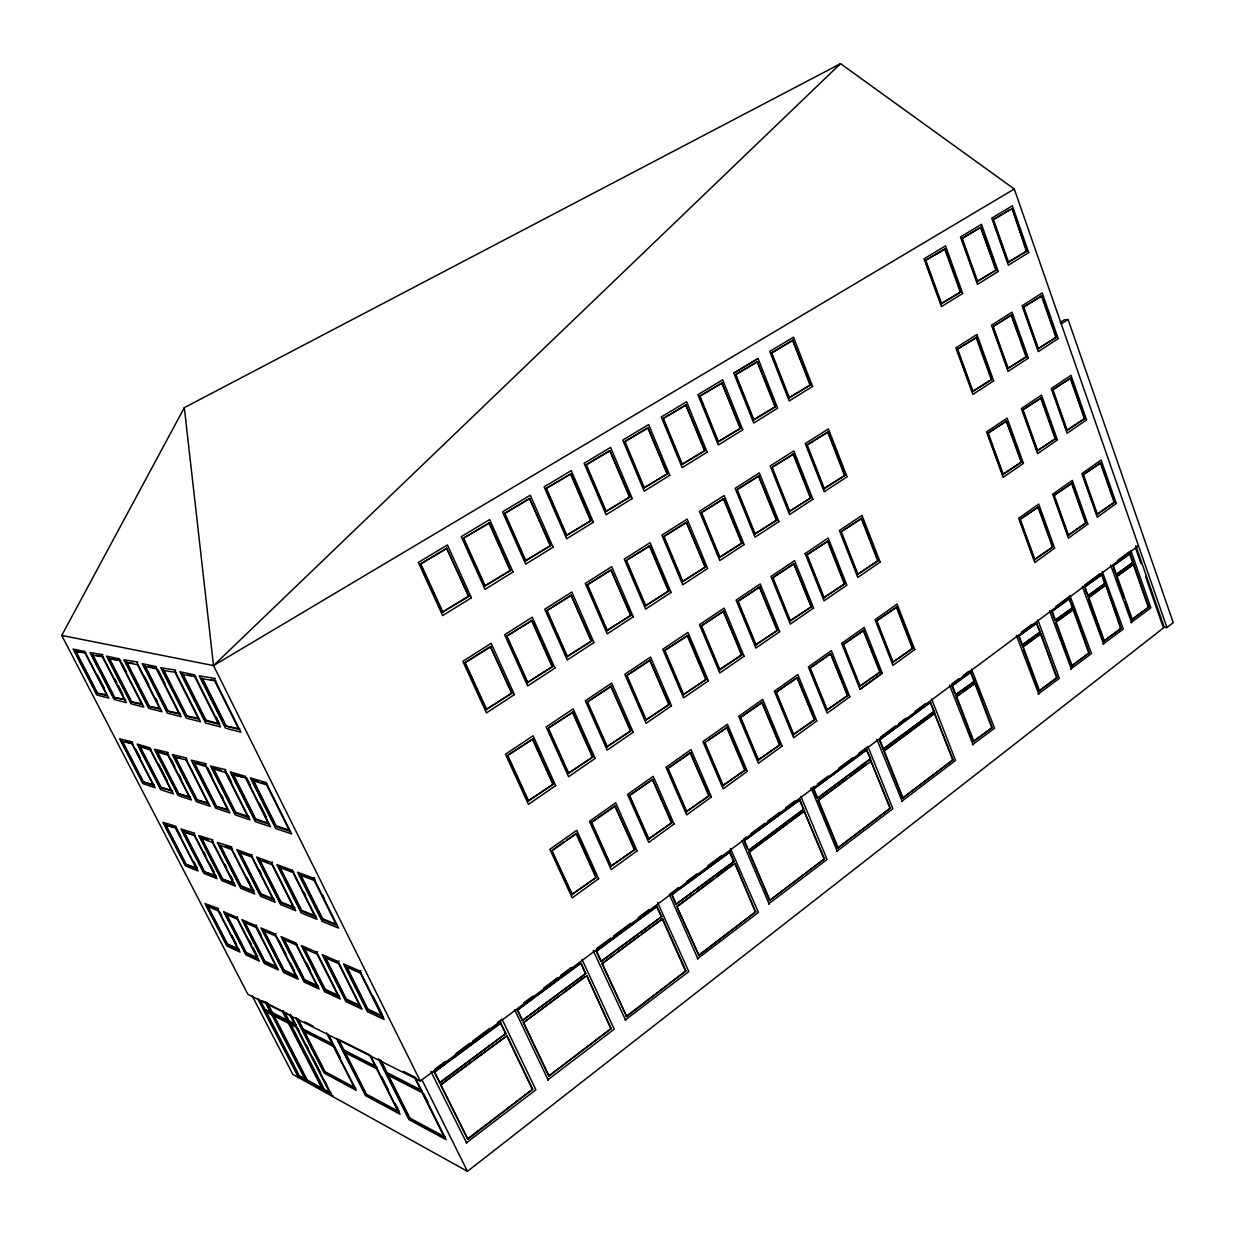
<?xml version="1.0" encoding="UTF-8"?>
<svg xmlns="http://www.w3.org/2000/svg" width="1235" height="1235" viewBox="0 0 1235 1235"><rect width="100%" height="100%" fill="white"/><g stroke="black" fill="none" stroke-linecap="round" stroke-linejoin="round"><path stroke-width="1.5" d="M1138.485 545.777L420.286 1081.026L247.926 994.345L61.75 635.438L184.324 407.658L840.541 63.664L1014.29 189.017L1166.951 627.534L1173.25 622.61L1068.09 319.495L1064.385 319.772L1060.294 322.443M61.75 635.438L213.516 665.588L840.541 63.664L835.879 67.091M252.218 996.012L292.849 1074.404L467.463 1171.336L1164.281 627.318L1135.814 545.669M466.259 1142.915L535.882 1089.81L502.027 1019.184L497.427 1022.626M547.692 1079.93L614.212 1029.187L582.04 959.487M625.157 1020.095L688.79 971.559L657.607 902.6M698.408 955.319L755.743 911.785L698.979 955.504L677.552 908.188M762.721 841.961L748.95 852.304L769.559 900.547L824.501 858.834L804.062 810.947L823.899 858.696M846.716 778.945L818.049 800.465L837.7 848.074L890.404 808.076L870.86 760.837L889.802 807.952M902.538 798.15L953.158 759.757L934.447 713.12L883.766 751.142L902.538 798.15L953.158 759.757M769.559 900.547L824.501 858.834M837.7 848.074L890.404 808.076M972.47 744.69L994.561 728.249L971.389 668.907M1038.172 694.101L1059.352 678.339L1037.863 619.908M1070.76 669L1091.493 653.593L1069.896 595.532M1103.009 644.161L1123.31 629.078L1102.237 571.435M1130.967 622.641L1150.896 607.821L1130.889 550.594M697.42 958.808L758.444 912.387L730.41 848.383M768.587 903.943L827.079 859.467L800.913 796.436M836.774 851.394L892.89 808.74L867.912 746.527L858.742 753.35M901.643 801.391L955.535 760.436L931.669 699.025M467.324 1138.994L532.717 1089.193L467.849 1139.272L440.602 1084.978L471.261 1061.961M548.711 1076.102L611.202 1028.539L548.711 1076.102L523.316 1022.781L560.165 995.132M626.13 1016.374L685.919 970.88L626.685 1016.59L601.985 963.748L614.32 954.485M960.459 693.746L956.183 696.957L973.319 741.509L992.245 727.523L975.341 683.125L963.315 691.615M1023.321 648.838L1038.99 690.998L1057.129 677.598L1041.028 633.833L1037.446 635.994M1089.332 652.821L1071.548 665.943L1089.332 652.821L1073.616 609.38L1057.083 621.251M1088.915 599.654L1103.797 641.15L1121.195 628.306L1105.881 585.158L1120.562 628.244M1125.409 601.723L1131.739 619.646L1148.828 607.049L1133.838 564.179L1116.548 576.637L1133.838 564.179M973.319 741.509L992.245 727.523M1038.99 690.998L1057.129 677.598M1103.797 641.15L1121.195 628.306M1131.739 619.646L1148.828 607.049M444.615 1137.836L445.434 1137.203L409.912 1118.092L387.775 1074.049L386.956 1074.651L409.109 1118.709L444.615 1137.836L422.092 1092.635L386.956 1074.651M409.109 1118.709L409.912 1118.092M672.38 896.471L675.869 904.375L734.053 861.366L730.009 851.965L679.265 889.215M803.815 809.064L748.657 850.406L803.815 809.064L799.956 799.786L747.144 838.611M870.073 758.846L817.215 798.443L870.675 758.954L866.383 749.691L870.675 758.954M879.938 741.571L882.979 749.166L934.293 711.252L930.171 702.128L879.335 740.043L930.789 702.221M399.399 1111.855L366.378 1094.117L344.719 1051.464L343.932 1052.035L365.591 1094.689L398.596 1112.457L399.399 1111.855L395.169 1103.442M974.585 681.164L955.427 694.981L974.585 681.164L970.525 672.072L951.938 685.934L954.84 693.483M1040.318 631.888L1021.947 645.133L1040.318 631.888L1036.427 622.934L1018.628 636.21L1021.283 643.342M1054.937 620.402L1072.922 607.45L1069.093 598.574L1051.695 611.541L1054.937 620.402L1072.922 607.45M1105.201 583.26L1087.587 595.934L1105.201 583.26L1102.083 574.491L1084.438 587.134L1102.083 574.491M1133.174 562.28L1115.884 574.723L1133.174 562.28L1130.118 553.573L1112.797 565.985L1130.118 553.573M675.869 904.375L734.053 861.366M882.979 749.166L934.293 711.252M522.251 1020.527L585.776 973.52L522.251 1020.527L517.311 1010.168L534.261 997.525M600.966 961.509L661.713 916.571L600.966 961.509L596.273 951.29L621.931 932.147M439.475 1082.694L505.979 1033.448L439.984 1082.941L434.272 1072.181L446.591 1062.995M693.452 893.939L676.78 906.444L698.979 955.504M696.478 891.67L713.135 879.166M716.177 876.896L732.834 864.392M765.793 839.661L787.22 823.591M790.277 821.29L802.534 812.105M849.742 776.676L866.337 764.233M1034.498 638.202L1022.673 647.078L1041.028 633.833M1103.704 586.285L1088.267 597.848L1105.881 585.158M677.351 906.613L734.918 863.404L755.743 911.785M748.95 852.304L804.649 811.086M818.049 800.465L871.462 760.945M883.766 751.142L935.065 713.212M956.183 696.957L975.341 683.125M1070.915 664.198L1055.632 622.347L1073.616 609.38M474.333 1059.661L507.06 1035.717L532.717 1089.193M563.237 992.832L584.726 976.7M617.407 952.17L639.004 935.96M642.077 933.645L662.701 918.763L685.919 970.88M440.602 1084.978L507.06 1035.717M523.316 1022.781L586.81 975.743L611.202 1028.539M601.985 963.748L662.701 918.763M434.504 1069.51L445.248 1061.498M455.993 1053.501L469.794 1043.205M472.866 1040.92L489.755 1028.338M523.841 1002.851L533.026 996.012M543.74 988.015L557.525 977.75M560.597 975.465L571.311 967.484M596.829 948.465L610.63 938.183M613.702 935.898L630.576 923.332M638.233 917.62L648.962 909.624M678.633 887.533L669.385 894.418L697.976 958.993M686.32 881.79L697.111 873.762M707.887 865.735L721.749 855.407M743.439 839.244L746.465 836.99M751.004 833.61L764.619 823.483M767.645 821.229L779.733 812.213M785.784 807.705L794.861 800.944M810.793 788.517L814.436 786.355M817.493 784.071L828.191 776.105M838.889 768.139L852.629 757.904M880.447 737.171L895.514 725.948M898.524 723.71L906.058 718.106M915.104 711.36L925.648 703.518M951.629 684.159L958.9 678.725M963.269 675.483L969.089 671.145M1021.453 632.135L1031.904 624.354M1055.94 606.447L1070.529 595.563M1084.423 585.22L1099.798 573.766M1117.335 560.705L1129.392 551.721M673.198 893.754L676.24 891.485M816.582 796.915L813.402 789.211L827.033 779.053M830.059 776.784L864.87 750.818M449.663 1060.711L471.214 1044.64M474.302 1042.34L500.468 1022.827L505.979 1033.448M537.348 995.225L558.915 979.139M562.002 976.839L578.953 964.211M624.941 929.909L656.634 906.274L661.713 916.571M671.67 894.881L730.009 851.965M747.407 848.707L744.072 840.896L799.956 799.786M813.402 789.211L866.985 749.799M951.938 685.934L971.158 672.149M1018.628 636.21L1037.045 622.996M1051.695 611.541L1069.726 598.62M434.272 1072.181L500.993 1023.059M517.311 1010.168L581.037 963.254L585.776 973.52M596.273 951.29L657.205 906.444M415.747 1077.584L414.914 1078.201L421.382 1091.215L386.262 1073.261L379.901 1060.603L380.72 1060L387.08 1072.659L422.216 1090.582M386.262 1073.261L387.08 1072.659M365.591 1094.689L366.378 1094.117M333.157 1095.8L332.4 1096.356L290.626 1015.016M343.932 1052.035L376.567 1068.723L377.37 1068.121L343.237 1050.692L337.016 1038.434M306.203 1079.452L299.287 1075.639L265.695 1010.693L264.938 1011.218L288.481 1023.244L289.252 1022.703L273.506 1014.676L272.75 1015.201L306.512 1080.579L322.567 1089.471L323.308 1088.915L290.117 1024.402M323.647 1090.073L330.254 1093.731L296.029 1027.103L289.546 1023.784L323.647 1090.073L324.404 1089.517L331.011 1093.176M325.006 1071.64L303.841 1030.345L303.054 1030.885L324.249 1072.196L325.006 1071.64L355.726 1088.143M571.882 894.511L596.351 877.359L571.882 894.511L551.705 850.529L572.423 894.68M634.836 849.495L610.877 866.275L634.836 849.495L614.906 805.853L591.21 822.603L610.09 864.531M648.437 839.105L671.871 822.68L652.404 779.347L629.248 795.711L648.437 839.105L671.871 822.68M709.245 795.618L686.32 811.673L709.245 795.618L690.241 752.594L667.595 768.602L685.564 809.959M912.881 648.174L892.596 662.361L912.881 648.174L896.888 607.002L877.9 619.939M1052.946 546.781L1034.374 559.733L1052.946 546.781L1038.527 506.844L1021.268 518.592M1055.03 499.249L1067.982 535.403L1086.152 522.729L1072.088 483.117L1053.733 495.636L1072.088 483.117M1083.543 476.803L1096.85 514.501L1114.68 502.074L1100.925 462.724L1084.361 473.978M826.771 710.14L847.889 695.367L830.522 653.547L809.774 668.228L826.771 710.14L847.889 695.367M859.637 686.336L880.339 671.871L863.358 630.344L843.026 644.716L859.637 686.336L880.339 671.871M727.245 727.338L704.521 742.899L722.768 785.676L745.23 769.961L727.245 727.338L708.936 739.765M780.041 744.751L758.043 760.142L780.041 744.751L761.887 702.344L740.213 717.659L757.302 758.367M793.24 734.655L814.791 719.588L797.054 677.475L775.842 692.464L793.24 734.655L814.791 719.588M1067.982 535.403L1086.152 522.729M1096.85 514.501L1114.68 502.074M722.768 785.676L745.23 769.961M859.992 689.315L882.238 673.198L864.16 627.411L841.653 643.373L860.023 689.362L882.253 673.245M343.237 1050.692L344.04 1050.12L376.675 1066.747M306.512 1080.579L307.253 1080.038L323.308 1088.915M303.054 1030.885L333.404 1046.4L334.191 1045.829L340.227 1057.669M264.938 1011.218L298.546 1076.164L299.287 1075.639M299.271 1077.028L298.53 1077.553L257.59 998.451M367.042 1009.721L382.186 1016.775L360.404 973.103L345.429 966.557L367.042 1009.721L367.876 1009.118L383.035 1016.158M338.405 996.398L317.133 954.207L303.239 948.14L324.342 989.868L338.405 996.398L339.239 995.811L325.16 989.281L304.072 947.569L309.275 949.838M553.218 849.448L563.824 841.961M566.85 839.815L576.483 833.532L596.351 877.359M552.246 850.683L576.483 833.532M591.21 822.603L615.462 805.992M629.248 795.711L652.975 779.455M667.595 768.602L690.813 752.702M809.774 668.228L831.124 653.624M843.026 644.716L863.96 630.406M891.917 660.632L876.371 621.02L896.888 607.002M1033.741 557.988L1019.755 519.657L1038.527 506.844M1082.91 475.012L1100.925 462.724M740.213 717.659L762.474 702.422M775.842 692.464L797.64 677.552M296.307 1017.717L302.39 1029.589L303.162 1029.048L333.512 1044.501M345.522 999.717L360.111 1006.494L338.591 963.578L324.157 957.279L345.522 999.717L346.356 999.115L359.339 1005.151M360.404 973.103L361.268 972.485M283.278 1011.604L288.481 1021.731L294.98 1025.035L295.752 1024.494L291.398 1016.004M324.342 989.868L325.16 989.281M290.518 1014.305L289.746 1014.861L294.98 1025.035M280.654 1010.292L266.544 1003.191L271.7 1013.179L287.431 1021.191L288.187 1020.65L282.985 1010.539M360.033 971.08L384.178 1019.492L367.397 1011.666L343.469 963.871L360.033 971.08L360.898 970.478M288.481 1021.731L289.252 1021.191L295.752 1024.494M317.318 986.503L296.292 945.007L282.908 939.171L303.764 980.189L317.318 986.503L318.151 985.916L304.582 979.617L283.726 938.6M338.205 961.586L362.056 1009.165L345.893 1001.616L322.242 954.64L338.205 961.586L339.054 960.984M258.763 999.285L263.904 1009.211L270.666 1012.654L271.422 1012.129L267.995 1005.475M271.7 1013.179L272.456 1012.654L288.187 1020.65M272.472 1014.151L271.715 1014.676L305.462 1079.992L298.546 1076.164M262.144 1000.983L266.281 1002.156M303.764 980.189L304.582 979.617M263.904 1009.211L271.422 1012.129M296.4 976.762L275.621 935.991L262.715 930.356L283.324 970.679L296.4 976.762L297.203 976.206L284.127 970.139L263.534 929.816M283.324 970.679L284.127 970.139M316.731 952.247L340.304 999.022L324.728 991.751L301.355 945.562L316.731 952.247L317.565 951.66M553.295 784.179L528.163 800.975L553.295 784.179L532.825 739.024L508.928 754.585M572.886 712.147L547.985 728.372L568.254 773.388L592.846 756.962L572.886 712.147L549.513 727.353M606.848 746.835L630.9 730.78L610.877 686.197L587.073 702.159L606.848 746.835L630.9 730.78M645.766 720.067L669.293 704.367L649.749 660.123L626.485 675.715L645.766 720.067L669.293 704.367M811.58 606.601L789.937 621.02L811.58 606.601L793.75 563.639L772.446 577.934L789.242 619.306M807.289 556.831L823.652 597.833L844.863 583.692L828.021 541.084L806.563 555.04L828.021 541.084M841.467 533.736L857.445 574.46L878.224 560.613L861.783 518.299L842.332 530.927M1002.712 474.533L1021.7 461.89L1006.278 420.934L987.707 433.392L1002.712 474.533L1021.7 461.89M1023.136 411.826L1037.122 450.852L1055.709 438.502L1041.275 397.871L1022.503 410.051L1041.275 397.871M1084.901 418.418L1066.669 430.536L1084.901 418.418L1070.791 378.064L1052.374 390.013L1070.791 378.064M568.254 773.388L592.846 756.962M665.156 652.45L683.202 694.718L706.235 679.343L687.725 635.5L664.399 650.691L687.725 635.5M741.973 654.751L719.418 669.802L741.973 654.751L723.309 611.171L701.063 626.083L718.677 668.058M777.633 630.221L755.542 644.948L777.633 630.221L759.402 586.949L737.635 601.553L754.832 643.203M857.445 574.46L878.224 560.613M1037.122 450.852L1055.709 438.502M823.652 597.833L844.863 583.692M683.202 694.718L706.235 679.343M296.292 945.007L297.126 944.435M321.81 919.396L336.599 925.355L314.169 880.37L299.565 874.936L321.81 919.396L322.69 918.794L335.843 924.104M264.012 961.695L276.609 967.561L256.077 927.454L243.635 922.036L264.012 961.695L264.799 961.154L275.837 966.279M315.064 916.663L315.928 916.077L301.68 910.334L279.712 866.661L278.832 867.232L300.815 910.905L315.064 916.663L292.896 872.466L278.832 867.232M245.487 953.08L257.652 958.746L237.367 919.288L225.357 914.054L245.487 953.08L246.259 952.555L256.695 957.403M275.189 934.077L298.206 979.278L283.741 972.532L260.925 927.871L275.189 934.077L276.007 933.521M238.293 949.73L218.255 910.951L206.662 905.903L226.561 944.281L238.293 949.73L239.065 949.206L227.333 943.756L207.449 905.379M300.815 910.905L301.68 910.334M701.063 626.083L723.895 611.217M737.635 601.553L759.988 586.995M255.645 925.571L278.384 970.031L264.429 963.516L241.875 919.596L255.645 925.571L256.448 925.03M256.077 927.454L256.895 926.914L261.172 935.265M293.884 908.111L294.748 907.54L281.024 901.998L259.319 859.097L258.47 859.653L280.175 902.569L293.884 908.111L271.993 864.685L258.47 859.653M313.736 878.224L338.606 928.087L322.227 921.449L297.589 872.234L313.736 878.224L314.632 877.622M280.175 902.569L281.024 901.998M314.169 880.37L315.048 879.783M805.143 553.573L828.222 538.043L846.824 585.158L824.023 600.858L805.127 553.527M226.561 944.281L227.333 943.756M507.369 755.635L532.825 739.024M587.073 702.159L611.433 686.274M626.485 675.715L650.32 660.2M772.446 577.934L794.337 563.685M840.773 531.976L861.783 518.299M987.707 433.392L1006.911 420.934M236.919 917.435L259.396 961.17L245.919 954.871L223.628 911.662L236.919 917.435L237.707 916.895M252.943 891.469L231.593 849.541L219.043 844.879L240.223 886.329L252.943 891.469L253.777 890.914L246.938 877.498M250.937 855.87L238.679 852.181L260.122 894.356L260.955 893.816L274.17 899.142M217.792 909.114L239.991 952.108L226.993 946.041L204.979 903.541L218.58 908.589M271.53 862.601L295.798 910.735L280.607 904.576L256.571 857.059L271.53 862.601L272.41 862.03M240.223 886.329L241.041 885.788L253.777 890.914M238.679 852.181L251.708 857.028L252.557 856.472M221.405 878.733L233.677 883.689L212.59 842.486L200.487 837.978L221.405 878.733L234.496 883.149M511.985 693.067L486.204 709.492L511.985 693.067L490.388 646.538L464.808 662.825L485.417 707.763M507.292 637.986L527.36 682.585L552.57 666.529L532.038 620.433L506.52 636.272L532.038 620.433M566.958 656.696L591.627 640.996L571.049 595.193L546.626 610.738L566.958 656.696L591.627 640.996M606.879 630.591L631.008 615.262L610.924 569.798L587.073 584.989L606.879 630.591L631.008 615.262M807.381 446.931L823.822 488.782L845.08 475.29L828.206 431.864L806.702 445.187L828.206 431.864M957.727 351.203L972.47 391.618L991.875 379.315L976.7 337.309L957.079 349.443L976.7 337.309M1009.674 315.975L992.662 326.796L1007.652 368.617L1026.625 356.591L1011.218 314.987L1025.992 356.622M1056.465 337.078L1037.848 348.872L1056.465 337.078L1042.016 295.721L1024.726 306.388M626.701 562.388L645.288 605.906L668.876 590.886L649.842 545.824L627.519 559.656M682.399 581.623L705.509 566.942L686.351 522.189L663.55 536.716L682.399 581.623L705.509 566.942M742.05 543.045L719.434 557.417L742.05 543.045L723.926 498.662L701.048 512.834L712.811 541.378M754.678 534.122L776.83 520.043L758.537 475.969L736.724 489.863L754.678 534.122L776.83 520.043M772.369 469.362L789.211 511.537L810.916 497.751L793.626 454.001L773.203 466.629M527.36 682.585L552.57 666.529M789.211 511.537L810.916 497.751M823.822 488.782L845.08 475.29M972.47 391.618L991.875 379.315M1007.652 368.617L1026.625 356.591M645.288 605.906L668.876 590.886M1061.251 323.94L1068.09 319.495M251.245 854.975L275.204 902.276L260.57 896.332L236.827 849.634L251.245 854.975L252.094 854.419M195.207 835.2L182.718 831.371L203.389 871.447L216.032 875.708M258.547 781.57L252.31 780.551L275.235 826.354L276.131 825.767L288.728 829.982M175.015 827.697L164.564 824.625L184.972 864.021L196.38 868.622L197.183 868.112L193.756 861.474M231.115 847.519L254.765 893.986L240.686 888.274L217.236 842.378L231.948 846.978M231.593 849.541L232.427 849.001M184.972 864.021L197.183 868.112M250.118 784.781L246.738 778.05L232.18 774.515L254.811 819.5L255.691 818.928L267.825 822.989M212.096 840.479L235.468 886.159L221.883 880.648L198.712 835.539L212.929 839.954M248.065 817.23L248.945 816.675L235.607 812.213L213.269 768.046L212.389 768.587L234.743 812.754L248.065 817.23L225.526 772.523L212.389 768.587M212.59 842.486L213.408 841.946M252.31 780.551L266.513 784.812L267.424 784.225L262.098 782.635M193.895 833.749L216.974 878.656L203.868 873.346L180.974 828.978L194.713 833.224M464.808 662.825L490.912 646.615M546.626 610.738L571.604 595.239M587.073 584.989L611.479 569.844M992.662 326.796L1011.851 314.94M1037.215 347.066L1023.197 307.361L1042.016 295.721M736.724 489.863L759.124 475.969M771.674 467.602L793.626 454.001M625.96 560.644L649.842 545.824M663.55 536.716L686.938 522.22M701.048 512.834L723.926 498.662M234.743 812.754L235.607 812.213M175.308 826.879L198.109 870.999L185.466 865.889L162.866 822.263L176.111 826.354M164.564 824.625L176.62 828.299L180.912 836.589M215.245 806.1L228.089 810.407L205.828 766.503L193.185 762.721L215.245 806.1L227.348 809.326M232.18 774.515L246.738 778.05M180.217 758.043L174.135 757.009L195.917 799.616L207.356 802.642M225.017 770.316L249.995 819.87L235.237 814.884L210.49 765.993L225.912 769.76M225.526 772.523L226.422 771.968M177.655 793.503L189.557 797.486L167.883 755.141L156.15 751.621L177.655 793.503L190.391 796.961M205.303 764.326L229.972 813L215.754 808.199L191.317 760.158L206.183 763.786M171.65 791.481L150.238 749.861L138.938 746.465L160.164 787.637L172.468 790.971L160.982 787.127L139.771 745.971M442.408 612.159L468.883 596.165L446.669 548.263L420.363 564.071L442.408 612.159L468.883 596.165M463.989 540.004L484.707 586.008L510.564 570.385L489.43 522.899L463.233 538.306L489.43 522.899M525.369 560.86L550.671 545.577L529.522 498.461L504.436 513.528L525.369 560.86L550.671 545.577M591.086 520.583L566.356 535.511L591.086 520.583L571.002 473.854L545.963 488.566L571.002 473.854M717.967 441.898L740.645 428.205L721.888 382.943L699.504 396.389L717.967 441.898L740.645 428.205M753.365 420.008L775.58 406.608L757.24 361.685L735.35 374.853L753.365 420.008L775.58 406.608M810.592 384.826L788.825 397.932L810.592 384.826L792.654 340.258L771.242 353.133L788.115 396.142M925.91 262.36L941.039 303.81L960.876 291.877L945.315 248.791L925.262 260.554L945.315 248.791M979.062 228.197L961.664 238.664L977.039 281.549L996.429 269.878L980.652 227.255L995.796 269.956M993.542 221.652L1007.93 262.453L1026.949 251.014L1012.129 208.607L1026.316 251.075M484.707 586.008L510.564 570.385M629.958 496.949L605.767 511.552L629.958 496.949L609.812 450.59L585.884 464.977L605.027 509.823M643.852 487.995L667.517 473.715L647.866 427.727L624.462 441.79L643.852 487.995L667.517 473.715M681.828 464.514L705 450.528L685.795 404.91L662.917 418.665L681.828 464.514L705 450.528M941.039 303.81L960.876 291.877M977.039 281.549L996.429 269.878M1007.93 262.453L1026.949 251.014M160.164 787.637L160.982 787.127M185.775 758.506L210.104 806.301L196.427 801.685L172.313 754.508L186.639 757.981M174.135 757.009L187.164 760.127M215.94 680.948L201.259 678.571L224.924 725.84L239.806 728.82M143.121 781.137L122.172 740.707L121.354 741.201L142.303 781.647L154.19 784.842M167.343 753.026L191.363 799.971L178.164 795.525L154.375 749.166L168.192 752.501M167.883 755.141L168.732 754.616L158.667 751.606M219.475 723.664L206.044 720.252L182.703 673.862L181.792 674.403L205.149 720.808L218.564 724.219L219.475 723.664L216.11 716.948M205.149 720.808L206.044 720.252M150.238 749.861L151.087 749.352L141.377 746.449M186.608 715.312L163.576 669.787L162.665 670.312L185.713 715.852L197.677 718.122M1009.952 209.641L992.909 219.876L1012.129 208.607M420.363 564.071L447.178 548.294M504.436 513.528L530.062 498.461M699.504 396.389L722.46 382.912M735.35 374.853L757.827 361.654M771.242 353.133L793.256 340.212M961.664 238.664L981.269 227.163M585.884 464.977L610.383 450.59M624.462 441.79L648.421 427.711M662.917 418.665L686.367 404.895M131.682 742.42L155.101 787.745L142.843 783.607L119.641 738.839L132.516 741.926M121.354 741.201L133.071 743.964M214.442 679.065L240.902 732.154L225.465 728.187L199.252 675.854L215.384 678.494M166.849 710.928L179.26 714.092L156.336 668.83L144.109 666.221L166.849 710.928L180.156 713.552M758.043 358.536L733.791 373.094L753.721 423.049L777.633 408.167L758.043 358.536L733.806 373.155M420.286 1081.026L213.516 665.588L1014.29 189.017M181.792 674.403L195.917 676.672M133.334 663.21L125.738 662.284L148.154 706.173L159.269 708.257M113.62 697.374L125.553 699.705L113.62 697.374L91.776 655.029L92.64 654.535L114.454 696.88M174.783 670.667L200.564 721.796L186.269 718.122L160.751 667.703L175.71 670.126M162.665 670.312L176.281 672.488M108.387 658.579L120.567 660.493L108.387 658.579L130.509 701.681L141.238 703.672M86.188 653.161L74.841 651.416L96.376 692.989L106.117 694.765M136.884 662.516L161.955 711.746L148.725 708.35L123.901 659.768L137.78 662.006M102.073 655.167L126.495 702.653L114.207 699.489L90.016 652.605L102.937 654.658M91.776 655.029L103.539 656.866L96.268 655.322M1110.666 565.167L1131.615 622.687M1082.261 586.316L1103.642 644.222M1049.472 610.738L1071.378 669.077M1166.951 627.534L1163.216 627.226L1145.509 576.452M1016.359 635.408L1038.789 694.178M949.561 685.163L973.087 744.782M876.835 739.317L902.245 801.515M77.434 651.308L80.939 652.049M148.493 666.437L155.487 667.934M187.658 674.912L190.962 675.622M210.784 679.837L214.211 680.578M125.738 662.284L137.471 664.8L160.102 709.214L148.154 706.173M96.376 692.989L107.059 695.706L85.338 653.655M130.509 701.681L142.01 704.598L119.687 661.003M185.713 715.852L198.619 719.14L175.37 673.029M224.924 725.84L238.88 729.391L214.998 681.504M734.918 863.404L755.156 911.615M125.816 741.803L131.265 743.424M195.856 762.721L204.902 765.422M213.269 768.046L221.482 770.501M142.303 781.647L153.372 785.352L132.253 744.473M195.917 799.616L208.267 803.769L186.315 760.652M254.811 819.5L268.674 824.146L245.827 778.606M275.235 826.354L289.638 831.17L266.513 784.812M593.217 950.564L625.697 1020.311M581.037 963.254L585.22 973.319M586.81 975.743L610.646 1028.323M203.034 838.102L208.221 840.016M225.249 846.346L230.636 848.337M262.7 860.347L267.779 862.231M279.712 866.661L293.776 871.879M302.066 874.951L313.428 879.181M182.718 831.371L194.389 835.709L215.23 876.232L203.389 871.447M260.122 894.356L273.336 899.697L251.708 857.028M209.101 906.104L215.724 908.991M227.857 914.27L233.014 916.509M247.556 922.854L255.336 926.235M265.154 930.511L269.986 932.626M288.758 940.792L292.108 942.259M328.217 958.082L337.834 962.281M347.946 966.696L359.617 971.76M430.922 1071.548L466.768 1143.193M304.705 1021.932L313.103 1026.161M403.382 1071.347L415.022 1077.198L446.159 1139.689L408.986 1119.636L378.419 1058.812M284.899 1012.422L288.125 1014.043M302.39 1029.589L332.724 1045.057L326.534 1032.892M387.775 1074.049L414.559 1087.726M324.249 1072.196L354.954 1088.714L333.404 1046.4M308.951 1082.385L312.177 1084.176M320.251 1088.653L323.477 1090.443M260.384 1000.412L264.661 1008.686M266.173 1013.071L276.625 1033.263M280.978 1041.676L294.038 1066.932M75.69 650.938L97.21 692.511M165.367 824.115L185.759 863.512M75.721 651.972L95.157 689.47M123.037 743.316L141.932 779.794M166.277 826.802L184.524 862.015M208.406 908.126L226.005 942.135M282.213 1011.079L287.431 1021.191M288.481 1023.244L322.567 1089.471M183.536 830.862L204.192 870.937M227.024 915.228L246.259 952.555M93.459 657.144L112.447 693.977M139.756 746.928L159.763 785.738M184.432 833.579L202.91 869.409M226.993 916.123L244.993 951.027M267.3 1002.666L272.456 1012.654M273.506 1014.676L307.253 1080.038M97.472 675.036L104.419 688.482M135.711 749.074L140.111 757.595M219.907 912.109L221.652 915.49M232.103 935.729L236.456 944.158M273.336 1015.818L304.474 1076.102M175.818 828.808L196.38 868.622M265.51 1002.681L270.666 1012.654M297.959 1018.875L303.162 1029.048M298.314 1020.558L301.757 1027.273M304.335 1032.306L322.397 1067.519M295.813 1017.763L324.203 1073.107L356.344 1090.412L327.414 1033.587M109.251 658.085L131.358 701.171M156.999 751.112L178.488 792.978M201.305 837.453L222.223 878.193M244.437 921.495L264.799 961.154M109.205 659.027L130.184 699.921M157.848 753.813L169.319 776.12M171.078 779.563L177.238 791.573M202.108 840.016L214.983 865.087M219.259 873.438L220.972 876.773M245.286 924.12L263.487 959.595M297.681 1028.261L299.441 1031.673M306.45 1045.35L308.21 1048.762M312.594 1057.299L320.498 1072.675M324.882 1081.227L326.627 1084.639M114.994 679.142L116.754 682.569M118.514 685.996L122.913 694.564M158.79 764.326L167.343 780.983M203.883 852.073L205.627 855.454M209.965 863.883L214.303 872.327M249.624 941.055L251.384 944.482M253.144 947.909L257.559 956.492M102.675 657.36L124.704 700.199M284.914 1012.746L289.252 1021.191M291.182 1024.942L324.404 1089.517M126.618 661.775L149.018 705.648M174.999 756.484L196.751 799.091M220.725 846.006L241.041 885.788M126.495 662.608L138.474 686.058M140.172 689.408L147.027 702.808M174.891 757.348L195.547 797.779M220.664 846.948L239.775 884.337M263.487 930.758L282.8 968.533M122.28 663.843L126.572 672.226M171.325 759.695L174.799 766.472M179.137 774.947L180.866 778.328M224.832 864.268L226.592 867.696M230.976 876.279L232.736 879.706M145.004 665.696L167.728 710.403M194.049 762.18L216.11 805.56M239.513 851.625L260.955 893.816M144.865 666.545L165.691 707.501M194.806 764.774L208.761 792.222M210.506 795.649L214.859 804.232M239.358 852.428L252.079 877.437M253.777 880.771L259.721 892.442M284.451 941.116L287.878 947.847M289.592 951.212L303.27 978.12M329.637 1036.891L332.74 1042.973M144.449 676.24L148.802 684.777M155.764 698.439L157.493 701.851M279.033 940.53L285.964 954.115M290.287 962.605L294.609 971.111M158.08 669.972L164.873 683.387M207.557 767.645L211.833 776.089M221.25 794.661L222.964 798.042M259.474 870.119L261.202 873.531M306.373 962.698L310.572 970.988M344.04 1050.12L338.591 1039.391L369.527 1054.767L375.872 1067.349M338.961 1041.198L342.388 1047.928M344.951 1052.976L364.603 1091.678M336.46 1038.403L365.529 1095.615L400.063 1114.232L370.454 1055.462M163.36 670.528L169.303 682.291M173.548 690.689L184.602 712.533M213.068 768.818L222.454 787.359M224.152 790.724L233.538 809.28M259.998 861.582L278.029 897.228M304.783 950.116L323.817 987.753M380.92 1061.591L385.166 1070.05M388.562 1076.796L408.09 1115.653M233.075 773.959L255.691 818.928M325.855 958.391L346.356 999.115M182.471 674.619L204.007 717.412M233.708 776.46L239.76 788.47M241.489 791.913L253.576 815.934M279.45 867.341L299.58 907.354M325.623 959.086L343.345 994.329M381.615 1076.534L388.392 1089.996M376.567 1068.723L398.596 1112.457M227.286 773.697L231.624 782.295M202.2 678.015L225.851 725.285M253.221 779.98L276.131 825.767M300.445 874.349L322.69 918.794M346.294 965.971L367.876 1009.118M201.876 678.663L223.844 722.552M253.762 782.342L263.07 800.928M269.832 814.452L274.062 822.896M304.412 883.534L313.752 902.198M317.997 910.674L319.695 914.07M346.032 966.696L354.569 983.755M356.282 987.166L365.683 1005.938M259.412 803.337L266.173 816.829M303.995 892.272L305.709 895.668M194.991 677.228L218.564 724.219M423.759 1093.685L427.927 1102.052M322.536 894.773L324.188 898.107M373.001 995.997L382.202 1014.475M421.83 1079.591L467.463 1171.336M434.782 1072.428L439.984 1082.941M441.111 1085.225L467.849 1139.272M500.468 1022.827L505.455 1033.232M506.535 1035.486L532.192 1088.946M517.851 1010.384L522.775 1020.758M523.856 1023.012L549.251 1076.349M514.64 1009.69L548.216 1080.162M420.873 564.117L442.933 612.22M465.317 662.902L486.729 709.585M507.894 755.743L528.688 801.098M508.172 757.379L527.36 799.23M596.814 951.475L601.507 961.71M602.541 963.933L626.685 1016.59M446.669 548.263L468.358 596.104M575.942 833.393L595.795 877.19M490.388 646.538L511.46 692.974M532.285 738.916L552.755 784.055M463.758 538.337L485.231 586.054M591.766 822.742L611.433 866.43M507.045 636.349L527.901 682.662M548.525 728.48L568.81 773.511M488.906 522.868L510.04 570.338M614.906 805.853L634.265 849.356M531.498 620.371L552.03 666.452M572.345 712.039L592.291 756.854M656.634 906.274L661.157 916.385M662.13 918.593L685.348 970.679M504.976 513.559L525.909 560.891M629.804 795.849L648.992 839.244M547.167 610.8L567.513 656.773M587.628 702.252L607.404 746.959M672.241 895.051L676.44 904.545M529.522 498.461L550.115 545.546M652.404 779.347L671.3 822.541M571.049 595.193L591.071 640.934M610.877 686.197L630.344 730.672M546.503 488.581L566.896 535.542M668.166 768.71L686.876 811.812M546.719 490.31L565.599 533.767M587.628 585.035L607.435 630.668M627.056 675.807L646.322 720.175M570.462 473.839L590.531 520.553M690.241 752.594L708.674 795.494M610.924 569.798L630.437 615.2M649.749 660.123L668.722 704.274M729.422 851.826L733.466 861.212M744.659 841.035L748.657 850.406M749.521 852.443L770.146 900.701M741.926 840.371L769.173 904.113M586.44 464.977L606.323 511.568M705.092 743.007L723.355 785.8M626.515 560.69L645.843 605.953M664.97 650.752L683.773 694.796M609.812 450.59L629.387 496.933M726.659 727.245L744.643 769.837M649.286 545.793L668.305 590.839M687.154 635.423L705.664 679.265M625.018 441.775L644.408 488.01M740.799 717.751L758.63 760.251M664.121 536.746L682.97 581.67M701.634 626.145L719.99 669.879M647.866 427.727L666.946 473.715M761.887 702.344L779.455 744.643M686.351 522.189L704.923 566.896M723.309 611.171L741.386 654.689M799.369 799.663L803.229 808.94M663.488 418.65L682.399 464.514M776.429 692.557L793.843 734.763M701.619 512.865L720.02 557.448M738.221 601.599L756.129 645.01M714.278 544.944L718.693 555.642M813.988 789.319L817.817 798.566M818.635 800.589L838.303 848.213M811.38 788.625L837.376 851.533M685.795 404.91L704.413 450.543M797.054 677.475L814.189 719.496M723.339 498.647L741.463 543.014M759.402 586.949L777.031 630.159M700.091 396.373L718.538 441.883M810.361 668.305L827.357 710.218M737.295 489.863L755.264 534.137M773.048 577.98L790.524 621.082M758.537 475.969L776.228 520.028M793.75 563.639L810.978 606.539M721.888 382.943L740.058 428.221M830.522 653.547L847.287 695.274M735.937 374.822L753.952 419.977M843.629 644.778L860.239 686.413M772.261 467.602L789.798 511.552M807.165 555.071L824.254 597.879M879.938 740.135L883.581 749.274M884.368 751.25L903.14 798.273M757.24 361.685L774.993 406.624M863.358 630.344L879.737 671.794M793.04 454.001L810.314 497.736M827.419 541.053L844.261 583.661M771.829 353.102L789.427 397.917M876.974 621.066L893.198 662.423M807.289 445.171L824.409 488.798M841.375 531.992L858.047 574.491M792.654 340.258L809.99 384.857M896.27 606.941L912.279 648.113M827.604 431.879L844.478 475.29M861.181 518.283L877.622 560.582M930.171 702.128L933.691 711.159M934.447 713.12L952.555 759.648M952.555 686.012L956.044 695.073M956.801 697.049L973.936 741.602M970.525 672.072L973.967 681.087M974.724 683.063L991.628 727.43M1019.261 636.272L1022.565 645.195M1023.29 647.14L1039.608 691.075M1036.427 622.934L1039.685 631.826M1040.41 633.771L1056.512 677.521M925.88 260.477L941.657 303.764M1020.388 519.673L1035.007 559.764M957.712 349.412L973.087 391.588M988.34 433.392L1003.345 474.533M1052.328 611.603L1055.57 620.464M1056.265 622.394L1072.181 666.02M1069.093 598.574L1072.289 607.404M1072.983 609.318L1088.699 652.759M944.682 248.868L960.243 291.939M1037.894 506.844L1052.313 546.75M976.067 337.356L991.242 379.346M1006.278 420.934L1021.083 461.905M962.297 238.587L977.657 281.487M1054.366 495.652L1068.615 535.419M993.295 326.75L1008.285 368.586M1023.136 410.035L1037.755 450.852M1085.071 587.181L1088.22 595.98M1088.915 597.894L1104.43 641.197M1085.071 588.894L1086.954 594.174M1071.455 483.101L1085.519 522.714M1040.642 397.886L1055.076 438.518M1101.45 574.46L1104.569 583.213M993.542 219.799L1008.563 262.376M1083.558 475.012L1097.483 514.516M1023.83 307.299L1038.481 348.826M1053.007 389.998L1067.302 430.521M1052.992 391.773L1066.052 428.777M1113.43 566.031L1116.517 574.769M1117.196 576.668L1132.387 619.708M1113.414 567.745L1115.267 572.978M1117.181 578.428L1124.143 598.141M1135.382 547.429L1141.078 563.747M1100.292 462.724L1114.047 502.058M1041.383 295.782L1055.832 337.124M1070.158 378.095L1084.268 418.433M1129.485 553.542L1132.526 562.249M1133.19 564.148L1148.195 607.002M184.324 407.658L213.516 665.588M598.651 878.703L572.175 897.891L549.884 849.294L576.73 830.337L598.651 878.703M637.075 850.853L611.202 869.61L589.45 821.337L615.694 802.812L637.075 850.853M674.063 824.038L648.761 842.378L627.55 794.445L653.207 776.321L674.063 824.038M711.391 796.976L686.645 814.915L665.958 767.306L691.044 749.599L711.391 796.976M914.764 649.548L892.982 665.341L875.059 619.661L897.104 604.085L914.764 649.548M1054.644 548.155L1034.791 562.542L1018.643 518.252L1038.728 504.081L1054.644 548.155M1087.803 524.103L1068.414 538.167L1052.668 494.232L1072.304 480.369L1087.803 524.103M1116.301 503.448L1097.282 517.233L1081.891 473.592L1101.126 460.007L1116.301 503.448M747.329 771.319L723.123 788.872L702.931 741.602L727.461 724.281L747.329 771.319M782.079 746.11L758.398 763.292L738.7 716.346L762.705 699.396L782.079 746.11M816.783 720.962L793.611 737.758L774.376 691.137L797.872 674.557L816.783 720.962M849.834 696.741L827.141 713.197L808.354 666.885L831.356 650.644L849.834 696.741M555.657 785.614L528.441 804.355L505.47 754.261L533.072 735.767L555.657 785.614M595.146 758.413L568.563 776.722L546.163 726.998L573.133 708.921L595.146 758.413M633.154 732.231L607.157 750.139L585.313 700.77L611.68 683.094L633.154 732.231M671.5 705.818L646.09 723.324L624.787 674.31L650.552 657.051L671.5 705.818M813.587 608.052L790.307 624.092L770.98 576.483L794.568 560.675L813.587 608.052M880.154 562.064L857.831 577.44L839.399 530.51L861.999 515.35L880.154 562.064M1023.445 463.357L1003.129 477.343L986.549 431.895L1007.112 418.109L1023.445 463.357M1057.407 439.953L1037.554 453.631L1021.391 408.553L1041.491 395.092L1057.407 439.953M1086.568 419.869L1067.102 433.269L1051.294 388.516L1070.992 375.317L1086.568 419.869M708.396 680.794L683.542 697.914L662.763 649.27L687.957 632.382L708.396 680.794M744.072 656.202L719.758 672.967L699.473 624.663L724.127 608.145L744.072 656.202M779.686 631.672L755.897 648.066L736.106 600.102L760.22 583.954L779.686 631.672M514.408 694.595L486.482 712.888L462.816 661.327L491.175 643.312L514.408 694.595M554.947 668.073L527.654 685.934L504.606 634.759L532.285 617.16L554.947 668.073M593.942 642.54L567.266 659.999L544.789 609.21L571.851 592.013L593.942 642.54M633.262 616.79L607.203 633.848L585.297 583.46L611.726 566.649L633.262 616.79M847.04 476.818L824.193 491.777L805.266 443.597L828.423 428.885L847.04 476.818M993.65 380.828L972.871 394.428L955.875 347.838L976.916 334.469L993.65 380.828M1028.369 358.104L1008.069 371.395L991.504 325.191L1012.052 312.131L1028.369 358.104M1058.163 338.591L1038.28 351.62L1022.086 305.74L1042.216 292.942L1058.163 338.591M778.884 521.571L755.033 537.194L735.18 488.288L759.355 472.928L778.884 521.571M812.908 499.233L789.582 514.578L770.177 465.981L793.827 450.929L812.923 499.295M671.084 592.429L645.612 609.117L624.246 559.1L650.089 542.674L671.084 592.429M707.655 568.471L682.739 584.803L661.898 535.156L687.169 519.086L707.655 568.471M744.149 544.589L719.789 560.536L699.458 511.275L724.158 495.575L744.149 544.589M471.384 597.786L442.67 615.57L418.31 562.434L447.44 544.944L471.384 597.786M513.004 572.006L484.985 589.373L461.242 536.654L489.677 519.58L513.004 572.006M553.048 547.213L525.662 564.163L502.521 511.877L530.309 495.189L553.048 547.213M593.402 522.204L566.664 538.769L544.11 486.899L571.249 470.612L593.402 522.204M742.76 429.826L718.307 444.971L697.914 394.706L722.691 379.824L742.76 429.826M812.599 386.447L789.196 400.943L769.76 351.435L793.487 337.186L812.599 386.447M962.698 293.482L941.441 306.635L923.996 258.841L945.531 245.904L962.698 293.482M998.204 271.484L977.456 284.343L960.459 236.95L981.485 224.322L998.204 271.484M1028.693 252.604L1008.347 265.201L991.751 218.163L1012.345 205.797L1028.693 252.604M632.227 498.569L606.076 514.763L584.109 463.31L610.615 447.394L632.227 498.569M669.74 475.336L644.176 491.175L622.749 440.108L648.668 424.547L669.74 475.336M707.161 452.149L682.168 467.633L661.265 416.982L686.598 401.761L707.161 452.149M84.721 651.493L73.112 649.039L96.963 695.073L108.803 698.115L84.721 651.493M119.085 658.764L106.581 656.109L131.08 703.827L143.831 707.099L119.085 658.764M155.749 666.514L142.241 663.658L167.404 713.151L181.159 716.686L155.749 666.514M194.435 674.819L179.831 671.732L205.689 723.108L220.54 726.921L194.435 674.819M149.697 747.777L137.178 744.057L160.689 789.628L173.409 793.92L149.697 747.777M245.333 776.352L230.235 771.86L255.29 821.661L270.635 826.832L245.333 776.352M266.019 782.511L250.319 777.849L275.714 828.546L291.645 833.918L266.019 782.511M292.448 870.335L276.902 864.593L301.247 912.943L317.024 919.334L292.448 870.335M295.875 943.077L281.071 936.624L304.165 982.057L319.186 989.065L295.875 943.077"/></g></svg>
